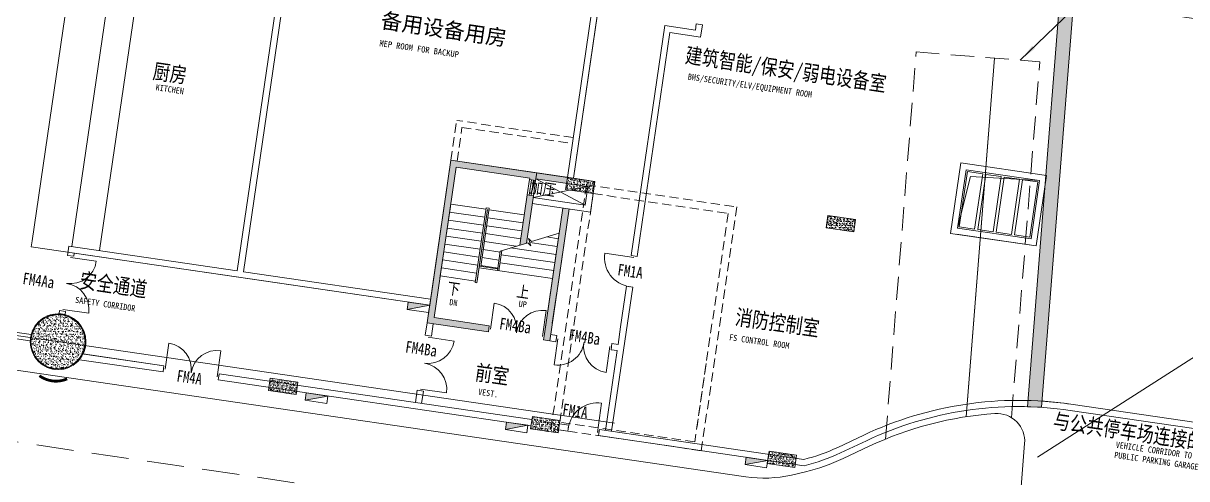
# Model space of a CAD drawing. Header units: inches. Extents: x -414268 to 632271, y -366004 to 318730.
# Drawn here: x 556549 to 594107, y 67089 to 81781 of the extents above; entities that cross this region are included whole.
import ezdxf
from ezdxf.enums import TextEntityAlignment as Align

# ---------------------------------------------------------------- set-up
doc = ezdxf.new("R2010")
doc.units = ezdxf.units.IN
doc.header["$LTSCALE"] = 1200
doc.header["$MEASUREMENT"] = 0
for name, pattern in [('DASHEDX2', [1.5, 1, -0.5]), ('HIDDEN', [0.375, 0.25, -0.125]), ('LTP-UG1$0$HIDDEN2', [0.1875, 0.125, -0.0625])]:
    doc.linetypes.add(name, pattern=pattern)
doc.layers.get('0').update_dxf_attribs({"linetype": 'CONTINUOUS', "lineweight": 0})
doc.layers.get('DEFPOINTS').update_dxf_attribs({"linetype": 'CONTINUOUS', "lineweight": 0})
for name, color, linetype, lineweight in [('0--弧型立面标', 7, 'CONTINUOUS', 0), ('0--路缘线', 1, 'CONTINUOUS', 0), ('1006$0$site vent$0$A-VENT', 7, 'CONTINUOUS', 0), ('COL-GRID-UG-1_8A_200701111', 7, 'CONTINUOUS', 0), ('COL-GRID-UG-1_8A_200701112', 7, 'CONTINUOUS', 0), ('COL-GRID-UG-1_8A_200701113', 7, 'CONTINUOUS', 0), ('COL-GRID-UG-2$0$A-ANNO-DIM', 7, 'CONTINUOUS', 0), ('COL-GRID-UG-2$0$A-CORE-PAR', 7, 'CONTINUOUS', 0), ('COL-GRID-UG-2$0$A-MTRL-HTC', 7, 'CONTINUOUS', 0), ('COL-GRID-UG-2$0$STR-COMP-0', 7, 'CONTINUOUS', 0), ('COL-GRID-UG-2$0$STR-COMP-4', 7, 'CONTINUOUS', 0), ('COLUMN', 7, 'CONTINUOUS', 0), ('DY1', 7, 'CONTINUOUS', 0), ('EN-TEXT', 7, 'CONTINUOUS', 0), ('HATCH', 7, 'CONTINUOUS', 0), ('HY消火栓', 7, 'CONTINUOUS', 0), ('LEE-KT2', 7, 'CONTINUOUS', 0), ('LEE-PUBTEXT', 7, 'CONTINUOUS', 0), ('LTP-UG1$0$A-SITE-VENT', 7, 'CONTINUOUS', 0), ('LTP-UG1$0$A-WALL-PART', 7, 'CONTINUOUS', 0), ('PUB_TEXT', 7, 'CONTINUOUS', 0), ('STAIR', 7, 'CONTINUOUS', 0), ('WALL', 7, 'CONTINUOUS', 0), ('WINDOW', 7, 'CONTINUOUS', 0), ('WINDOW_TEXT', 7, 'CONTINUOUS', 0), ('沉板边线', 7, 'CONTINUOUS', 0)]:
    doc.layers.add(name, color=color, linetype=linetype, lineweight=lineweight)
doc.styles.add('-宋体', font='', dxfattribs={"width": 0.8})
doc.styles.add('-黑体', font='simhei.ttf', dxfattribs={"width": 0.8})
doc.styles.add('SIMPLEX', font='SIMPLEX.SHX')
doc.styles.get('-宋体').set_extended_font_data('SimSun')
pattern_1 = [(50, (-65.09035, -5.26929), (0.14345204, -0.01255043), [0.015, -0.165]), (355, (-65.09035, -5.26929), (-0.02775027, 0.15043843), [0.012, -0.132]), (100.4514, (-65.0784, -5.27034), (0.11570188, 0.1378879), [0.01274804, -0.14022842]), (46.1842, (-65.09035, -5.2293), (0.2134482, -0.0331038), [0.0225, -0.2475]), (96.6356, (-65.07256, -5.23205), (0.18693254, 0.1948236), [0.01912206, -0.2103426]), (351.1842, (-65.09035, -5.2293), (0.1869324, 0.1948237), [0.018, -0.198]), (21, (-65.07035, -5.23929), (0.1193814, -0.08052378), [0.015, -0.165]), (326, (-65.07035, -5.23929), (0.04866307, 0.14503), [0.012, -0.132]), (71.4514, (-65.0604, -5.246), (0.16804453, 0.0645061), [0.01274804, -0.14022842]), (37.5, (-65.09035, -5.26929), (0.00243197, 0.06657877), [0, -0.1304, 0, -0.134, 0, -0.1325]), (7.5, (-65.09035, -5.26929), (0.05261391, 0.07888234), [0, -0.0764, 0, -0.1274, 0, -0.0505]), (327.5, (-65.13495, -5.26929), (0.106764487, -0.004510974), [0, -0.05, 0, -0.156, 0, -0.207]), (317.5, (-65.15495, -5.26929), (0.11663723, 0.020021), [0, -0.065, 0, -0.1036, 0, -0.147])]

# ---------------------------------------------------------------- blocks, each defined once
blk = doc.blocks.new('COL-GRID-UG-2$0$_8')
at = {"layer": 'COL-GRID-UG-2$0$STR-COMP-4'}
h = blk.add_hatch(dxfattribs=at)
h.set_pattern_fill('AR-CONC', color=251, scale=0.02, angle=8.3206, style=0)
h.set_pattern_definition(pattern_1)
h.paths.add_polyline_path([(0.45, -0.2), (-0.45, -0.2), (-0.45, 0.2), (0.45, 0.2)])
at = {"layer": 'COL-GRID-UG-2$0$STR-COMP-0'}
blk.add_lwpolyline([(0.45, -0.2), (-0.45, -0.2), (-0.45, 0.2), (0.45, 0.2)], close=True, dxfattribs=at)
blk = doc.blocks.new('COL-GRID-UG-2$0$COL_1_8')
at = {"layer": 'COL-GRID-UG-2$0$A-MTRL-HTC'}
h = blk.add_hatch(dxfattribs=at)
h.set_pattern_fill('STEEL', color=256, scale=0.5, style=0)
h.set_pattern_definition([(315, (21.45, -21.45), (-0.04419417, -0.04419417), []), (315, (21.45, -21.48125), (-0.04419417, -0.04419417), [])])
edge = h.paths.add_edge_path(flags=16)
edge.add_arc((0, 0), 0.875, 0, 360)
edge = h.paths.add_edge_path()
edge.add_arc((0, 0), 0.9, 0, 360)
h = blk.add_hatch(dxfattribs=at)
h.set_pattern_fill('AR-CONC', color=256, scale=0.025, style=0)
h.set_pattern_definition([(310, (21.45, -21.45), (0.17931505, 0.015688), [0.01875, -0.20625]), (5, (21.45, -21.45), (-0.0346878, -0.188048), [0.015, -0.165]), (259.5486, (21.46494, -21.4487), (0.1446273, -0.1723599), [0.015935, -0.1752855]), (313.8158, (21.45, -21.5), (0.2668103, 0.0413798), [0.028125, -0.309375]), (263.3644, (21.47223, -21.49655), (0.2336657, -0.2435295), [0.0239026, -0.2629282]), (8.8158, (21.45, -21.5), (0.2336655, -0.2435297), [0.0225, -0.2475]), (339, (21.475, -21.4875), (0.14922676, 0.1006547), [0.01875, -0.20625]), (34, (21.475, -21.4875), (0.0608288, -0.1812875), [0.015, -0.165]), (288.5486, (21.48744, -21.47911), (0.2100557, -0.0806326), [0.015935, -0.1752855]), (322.5, (21.45, -21.45), (0.00303996, -0.08322346), [0, -0.163, 0, -0.1675, 0, -0.165625]), (352.5, (21.45, -21.45), (0.06576738, -0.09860293), [0, -0.0955, 0, -0.15925, 0, -0.063125]), (32.5, (21.39425, -21.45), (0.13345561, 0.00563872), [0, -0.0625, 0, -0.195, 0, -0.25875]), (42.5, (21.36925, -21.45), (0.14579654, -0.02502625), [0, -0.08125, 0, -0.1295, 0, -0.18375])])
edge = h.paths.add_edge_path()
edge.add_arc((0, 0), 0.875, 0, 360)
at = {"layer": 'COL-GRID-UG-2$0$A-CORE-PAR'}
for radius in [0.9, 0.875]:
    blk.add_circle((0, 0), radius, dxfattribs=at)
blk = doc.blocks.new('HY')
for p, q in [((0, 0), (0.24, 0)), ((0, 0), (0.24, -0.7)), ((0, 0), (0, -0.7)), ((0.24, 0), (0.24, -0.7)), ((0, -0.7), (0.24, -0.7))]:
    blk.add_line(p, q)
blk.add_solid([(0, 0), (0.24, 0), (0.24, -0.7)])
blk = doc.blocks.new('_DBLK1')
for p, q in [((-0.47, 0), (-0.47, -0.47)), ((0.47, 0), (0.47, -0.47))]:
    blk.add_line(p, q)
for centre, start, end in [((-0.47, 0), 270, 0), ((0.47, 0), 180, 270)]:
    blk.add_arc(centre, 0.47, start, end)
at = {"layer": 'WINDOW_TEXT', "style": 'SIMPLEX', "flags": 9}
blk.add_attdef('A', text='', height=1, dxfattribs=at).set_placement((0, 1.5), align=Align.MIDDLE)
blk = doc.blocks.new('_DBLK')
blk.add_line((-0.45, 0), (-0.45, -0.95))
blk.add_arc((-0.45, 0), 0.95, 270, 0)
at = {"layer": 'WINDOW_TEXT', "style": 'SIMPLEX', "flags": 9}
blk.add_attdef('A', text='', height=1, dxfattribs=at).set_placement((0, 1.5), align=Align.MIDDLE)
blk = doc.blocks.new('_ARROW')
blk.add_solid([(0, 0), (-1, 0.1), (-1, -0.1)])
blk = doc.blocks.new('$DDT_AUDIT_GENERATED__1DE2')
at = {"layer": 'COL-GRID-UG-1_8A_200701112'}
h = blk.add_hatch(dxfattribs=at)
h.set_pattern_fill('AR-CONC', color=251, scale=0.02, angle=8.3206, style=0)
h.set_pattern_definition(pattern_1)
h.paths.add_polyline_path([(0.45, -0.2), (-0.45, -0.2), (-0.45, 0.2), (0.45, 0.2)])
at = {"layer": 'COL-GRID-UG-1_8A_200701113'}
blk.add_lwpolyline([(0.45, -0.2), (-0.45, -0.2), (-0.45, 0.2), (0.45, 0.2)], close=True, dxfattribs=at)
blk = doc.blocks.new('A$C5F722C9A')
at = {"layer": 'EN-TEXT', "insert": (140, 200), "char_height": 200, "width": 5312.73, "attachment_point": 1}
blk.add_mtext('MEP ROOM FOR BACKUP', dxfattribs=at)
at = {"layer": 'PUB_TEXT', "style": '-宋体'}
blk.add_text('备用设备用房', height=500, dxfattribs=at).set_placement((85, 594))

msp = doc.modelspace()

# ---------------------------------------------------------------- hatches: boundary and pattern name
at = {"layer": 'HATCH'}
h = msp.add_hatch(color=256, dxfattribs=at)
edge = h.paths.add_edge_path()
edge.add_line((588533.5, 63914.1), (587631.6, 52530.3))
edge.add_line((587631.6, 52530.3), (582231.3, 48246.9))
edge.add_line((582231.3, 48246.9), (507277.7, 59208.8))
edge.add_arc((508659.6, 68658.3), 9550, 182.04164, 261.67951, ccw=False)
edge.add_arc((1254366.3, 95241.6), 755730.3, 176.5958658, 182.0416388, ccw=False)
edge.add_arc((515953.5, 223648.3), 85048.2, 259.167338, 271.799684)
edge.add_line((518624.4, 138642), (593585.3, 127678.9))
edge.add_line((593585.3, 127678.9), (588969.1, 69412.1))
edge.add_line((588969.1, 69412.1), (589418.9, 69391.8))
edge.add_line((589418.9, 69391.8), (594067.2, 128063.2))
edge.add_line((594067.2, 128063.2), (518650.1, 139093.1))
edge.add_arc((515953.5, 223648.3), 84598.2, 258.82023, 271.826634, ccw=False)
edge.add_arc((1254366.3, 95241.6), 756180.3, 176.5569181, 182.0416388)
edge.add_arc((508659.6, 68658.3), 10000, 182.04164, 261.67951)
edge.add_line((507212.5, 58763.6), (582358.6, 47773.5))
edge.add_line((582358.6, 47773.5), (588064.8, 52299.5))
edge.add_line((588064.8, 52299.5), (588984.4, 63907.8))
edge.add_line((588984.4, 63907.8), (588533.5, 63914.1))
h = msp.add_hatch(color=256, dxfattribs=at)
h.paths.add_polyline_path([(573094.5, 76758.2), (573123.4, 76956.1), (570352.9, 77361.3), (570324, 77163.4)])
h.paths.add_polyline_path([(570521.9, 77134.4), (570324, 77163.4), (569669.1, 72685.5), (569867, 72656.5)])
h.paths.add_polyline_path([(574166.1, 75792.9), (573968.2, 75821.9), (573429.1, 72135.6), (573627, 72106.6)])
h.paths.add_polyline_path([(573374.9, 71765), (573572.8, 71736.1), (573627, 72106.6), (573429.1, 72135.6)])
h = msp.add_hatch(color=256, dxfattribs=at)
h.paths.add_polyline_path([(573014.9, 76214), (572817, 76242.9), (572580.2, 74623.6), (572791.7, 74687.8)])
h.paths.add_polyline_path([(573094.5, 76758.2), (572896.6, 76787.1), (572889.4, 76737.6), (573087.3, 76708.7)], flags=16)
h.paths.add_polyline_path([(572770.9, 76157.2), (574020.1, 75974.5), (574126, 76698), (572876.7, 76880.7)], flags=9)
msp.add_hatch(color=256, dxfattribs=at).paths.add_polyline_path([(574112.9, 76811.4), (573123.4, 76956.1), (573094.5, 76758.2), (574084, 76613.5)])
h = msp.add_hatch(color=256, dxfattribs=at)
h.paths.add_polyline_path([(573572.8, 71736.1), (573374.9, 71765), (573345.9, 71567.1), (573543.8, 71538.2)])
h.paths.add_polyline_path([(571593.8, 72025.5), (569812.8, 72286), (569867, 72656.5), (569669.1, 72685.5), (569634.3, 72448), (569585.9, 72117), (571564.9, 71827.6)])

# ---------------------------------------------------------------- linework, layer by layer
for p, q in [((558121.2, 74576.5), (563432.1, 110890.2)), ((559011.7, 74446.2), (564322.6, 110759.9)), ((573823.5, 74832.4), (573448.7, 74887.2)), ((571854.3, 73806.6), (571945.6, 74431)), ((571903.8, 73799.3), (571998.5, 74447.1)), ((573748.2, 74317.9), (572280.3, 74532.6)), ((573785.9, 74575.1), (572902.1, 74704.4)), ((573673, 73803.4), (571941.4, 74056.6)), ((573710.6, 74060.6), (571979, 74313.9)), ((573635.4, 73546.1), (571854.3, 73806.6)), ((573374.9, 71765), (573635.4, 73546.1))]:
    msp.add_line(p, q)
at = {"linetype": 'HIDDEN'}
for p, q in [((570352.9, 77361.3), (570541, 78647.6)), ((574301, 78097.7), (570541, 78647.6)), ((570550.8, 77332.3), (570710, 78420.7)), ((570710, 78420.7), (574272.1, 77899.8))]:
    msp.add_line(p, q, dxfattribs=at)
msp.add_lwpolyline([(588725.8, 80590.8), (590692, 82469), (595423.8, 81777)])
at = {"layer": '0--弧型立面标', "const_width": 90}
msp.add_lwpolyline([(557965.2, 70310.5, -0.2679492), (557070.9, 70412.2, -0.2679492)], format="xyb", dxfattribs=at)
at = {"layer": '0--路缘线'}
for p, q in [((579875, 67150.3), (515064.9, 76628.8)), ((583013, 67738.1), (583851.2, 68133.9)), ((588874.8, 68221.3), (588610, 64879.1)), ((581801.2, 67313), (581345, 67208.7))]:
    msp.add_line(p, q, dxfattribs=at)
at = {"layer": '0--路缘线', "linetype": 'DASHEDX2'}
msp.add_line((579542.6, 64877.6), (535981.8, 71248.4), dxfattribs=at)
at = {"layer": '0--路缘线'}
for centre, radius, start, end in [((588676.3, 57915.8), 11300, 93.85222, 115.277), ((587977.6, 68292.3), 900, 355.47017, 93.85222), ((580365.7, 73344.5), 6200, 283.38812, 295.277), ((580453.9, 71108.2), 4000, 261.6794, 282.87304)]:
    msp.add_arc(centre, radius, start, end, dxfattribs=at)
at = {"layer": '1006$0$site vent$0$A-VENT', "linetype": 'HIDDEN'}
msp.add_line((578594.3, 70802.1), (578298.2, 68777.7), dxfattribs=at)
at = {"layer": 'COLUMN'}
msp.add_line((588969.1, 69412.1), (589418.9, 69391.8), dxfattribs=at)
for points in [[(589418.9, 69391.8), (594067.2, 128063.2), (518650.1, 139093.1, -0.0568122), (499550.9, 140655.4, 0.0239362), (498666, 68302.1, 0.3621818), (507212.5, 58763.6), (582358.6, 47773.5), (588064.8, 52299.5), (588984.4, 63907.8)], [(588533.5, 63914.1), (587631.6, 52530.3), (582231.3, 48246.9), (507277.7, 59208.8, -0.3621818), (499115.7, 68318.1, -0.0237661), (499969.4, 140115.6, 0.0551749), (518624.4, 138642), (593585.3, 127678.9), (588969.1, 69412.1)]]:
    msp.add_lwpolyline(points, format="xyb", dxfattribs=at)
at = {"layer": 'DEFPOINTS'}
for points in [[(586987.4, 69088.9), (587903.8, 80655.9)], [(586987.4, 69088.9), (587710.6, 78216.8)]]:
    msp.add_lwpolyline(points, dxfattribs=at)
at = {"layer": 'DY1'}
msp.add_line((595740.4, 71908.3), (589291.5, 67783.8), dxfattribs=at)
at = {"layer": 'HATCH'}
for p, q in [((569669.1, 72685.5), (570352.9, 77361.3)), ((569669.1, 72685.5), (570352.9, 77361.3)), ((570352.9, 77361.3), (574112.9, 76811.4)), ((570352.9, 77361.3), (574310.8, 76782.4))]:
    msp.add_line(p, q, dxfattribs=at)
msp.add_lwpolyline([(574310.8, 76782.4), (578995.8, 108816.1), (562174.7, 111276.2), (562145.8, 111078.3), (556834.8, 74764.6), (556805.9, 74566.7), (569669.1, 72685.5)], dxfattribs=at)
at = {"layer": 'LEE-KT2'}
for p, q in [((586708.2, 75171.4), (587126.3, 76843.6)), ((587126.3, 76843.6), (589357.9, 76704.1))]:
    msp.add_line(p, q, dxfattribs=at)
for points in [[(586481.3, 75002.5), (589251.9, 74597.3), (589584.7, 76873), (586814.2, 77278.2)], [(586708.2, 75171.4), (589082.9, 74824.1), (589357.9, 76704.1), (586983.1, 77051.4)], [(586764.9, 75213.6), (587259.6, 75141.3), (587520.1, 76922.3), (587025.4, 76994.7)], [(587358.6, 75126.8), (587853.3, 75054.5), (588113.8, 76835.5), (587619, 76907.9)], [(587952.2, 75040), (588447, 74967.6), (588707.5, 76748.7), (588212.7, 76821)], [(588545.9, 74953.2), (589040.7, 74880.8), (589301.1, 76661.9), (588806.4, 76734.2)]]:
    msp.add_lwpolyline(points, close=True, dxfattribs=at)
msp.add_lwpolyline([(586679.2, 74973.5), (589251.9, 74597.3), (589531.3, 76507.8)], dxfattribs=at)
at = {"layer": 'LTP-UG1$0$A-SITE-VENT'}
msp.add_line((542632.6, 73708.7), (575635.1, 68882.1), dxfattribs=at)
at = {"layer": 'LTP-UG1$0$A-WALL-PART', "color": 1, "linetype": 'LTP-UG1$0$HIDDEN2', "ltscale": 5}
for p, q in [((584382.9, 68368.4), (585372.3, 80856.4)), ((585372.3, 80856.4), (589359.8, 80540.5)), ((588450.1, 69058.3), (589359.8, 80540.5))]:
    msp.add_line(p, q, dxfattribs=at)
at = {"layer": 'STAIR'}
for p, q in [((574689.8, 75918.5), (573094.5, 76758.2)), ((574776.6, 76512.2), (573007.7, 76164.5)), ((569998.7, 73557.5), (570337.4, 75872.8)), ((570348.2, 75947.1), (571486.1, 75780.6)), ((570310.6, 75689.8), (571448.5, 75523.4)), ((571140.2, 73415.8), (571493.3, 75830.1)), ((571535.6, 75773.4), (571189.7, 73408.6)), ((571196.9, 73458), (571535.6, 75773.4)), ((571592.3, 75815.6), (571317.3, 73935.6)), ((571493.3, 75830.1), (571592.3, 75815.6)), ((571535.6, 75773.4), (571535.6, 75773.4)), ((572685.3, 75342.5), (571547.4, 75508.9)), ((572722.9, 75599.7), (571585, 75766.2)), ((570235.3, 75175.3), (571373.2, 75008.8)), ((570273, 75432.5), (571410.9, 75266.1)), ((572647.7, 75085.2), (571509.8, 75251.6)), ((570197.7, 74918), (571335.6, 74751.6)), ((572610.1, 74828), (571472.2, 74994.4)), ((572932.3, 74605.1), (572862.6, 74834.7)), ((572862.6, 74834.7), (572954.8, 74737.3)), ((572954.8, 74737.3), (573849.2, 75008.8)), ((570122.5, 74403.5), (571260.3, 74237.1)), ((570160.1, 74660.7), (571298, 74494.3)), ((571941.1, 74400.3), (571396.9, 74479.8)), ((572460, 74587.1), (571434.5, 74737.1)), ((571945.6, 74431), (572840, 74702.5)), ((572840, 74702.5), (572932.3, 74605.1)), ((570084.8, 74146.2), (571222.7, 73979.8)), ((571903.5, 74143), (571359.3, 74222.6)), ((570009.6, 73631.7), (571147.5, 73465.3)), ((570047.2, 73888.9), (571185.1, 73722.5)), ((571854.3, 73806.6), (571260.6, 73893.4)), ((571861.5, 73856), (571267.9, 73942.9)), ((571865.9, 73885.7), (571321.7, 73965.3)), ((571189.7, 73408.6), (571140.2, 73415.8)), ((571196.9, 73458), (571196.9, 73458))]:
    msp.add_line(p, q, dxfattribs=at)
at = {"layer": 'WALL'}
for p, q in [((564891.5, 83591.6), (563458.8, 73795.8)), ((565089.4, 83562.7), (563656.7, 73766.9)), ((574112.9, 76811.4), (574890.7, 82129.2)), ((574310.8, 76782.4), (575088.6, 82100.3)), ((576169.3, 74287.2), (577254.6, 81708.3)), ((578244.1, 81563.5), (577254.6, 81708.3)), ((578244.1, 81563.5), (578273, 81761.4)), ((578470.9, 81732.5), (578273, 81761.4)), ((578470.9, 81732.5), (578413, 81336.7)), ((577423.6, 81481.4), (576367.2, 74258.3)), ((578413, 81336.7), (577423.6, 81481.4)), ((569585.9, 72117), (570352.9, 77361.3)), ((569812.8, 72286), (570521.9, 77134.4)), ((570352.9, 77361.3), (575003.4, 76681.1)), ((570521.9, 77134.4), (572896.6, 76787.1)), ((572889.4, 76737.6), (572896.6, 76787.1)), ((573087.3, 76708.7), (572889.4, 76737.6)), ((573087.3, 76708.7), (573123.4, 76956.1)), ((573094.5, 76758.2), (574776.6, 76512.2)), ((575003.4, 76681.1), (574858.7, 75691.6)), ((574776.6, 76512.2), (574689.8, 75918.5)), ((572580.2, 74623.6), (572817, 76242.9)), ((572791.7, 74687.8), (573014.9, 76214)), ((573014.9, 76214), (572817, 76242.9)), ((574858.7, 75691.6), (572978.7, 75966.6)), ((573007.7, 76164.5), (573014.9, 76214)), ((574689.8, 75918.5), (573007.7, 76164.5)), ((573968.2, 75821.9), (573374.9, 71765)), ((574166.1, 75792.9), (573543.8, 71538.2)), ((573602.6, 73322.4), (573968.2, 75821.9)), ((573800.5, 73293.5), (574166.1, 75792.9)), ((558022.2, 74591), (557978.8, 74294.1)), ((563458.8, 73795.8), (558022.2, 74591)), ((558176.7, 74265.2), (557978.8, 74294.1)), ((558191.2, 74364.1), (558176.7, 74265.2)), ((563429.9, 73597.9), (558191.2, 74364.1)), ((576169.3, 74287.2), (576367.2, 74258.3)), ((569698, 72883.4), (563656.7, 73766.9)), ((569669.1, 72685.5), (563429.9, 73597.9)), ((576222.5, 73268.8), (575542.3, 68618.3)), ((575832.7, 71986.1), (576024.6, 73297.7)), ((576024.6, 73297.7), (576222.5, 73268.8)), ((573627, 72106.6), (573771.6, 73095.6)), ((557703.9, 72414.1), (557718.3, 72513.1)), ((557916.2, 72484.1), (557718.3, 72513.1)), ((551968.6, 72242.3), (556773.1, 71539.6)), ((551997.6, 72440.2), (556802, 71737.5)), ((557901.7, 72385.2), (557703.9, 72414.1)), ((557901.7, 72385.2), (557916.2, 72484.1)), ((569585.9, 72117), (569528, 71721.3)), ((569585.9, 72117), (571564.9, 71827.6)), ((569812.8, 72286), (571593.8, 72025.5)), ((569783.8, 72088.1), (569725.9, 71692.3)), ((571593.8, 72025.5), (571564.9, 71827.6)), ((573345.9, 71567.1), (573374.9, 71765)), ((573374.9, 71765), (573345.9, 71567.1)), ((573374.9, 71765), (573374.9, 71765)), ((573572.8, 71736.1), (573770.7, 71707.1)), ((575832.7, 71986.1), (575749.6, 71417.7)), ((569725.9, 71692.3), (569528, 71721.3)), ((573345.9, 71567.1), (573741.7, 71509.3)), ((573543.8, 71538.2), (573741.7, 71509.3)), ((573741.7, 71509.3), (573770.7, 71707.1)), ((575522.8, 71248.8), (575551.7, 71446.7)), ((575551.7, 71446.7), (575749.6, 71417.7)), ((575551.7, 71446.7), (575749.6, 71417.7)), ((558480.9, 71113.5), (561090.5, 70731.9)), ((561090.5, 70731.9), (558517.9, 71108.1)), ((575720.7, 71219.8), (575344.4, 68647.2)), ((575522.8, 71248.8), (575720.7, 71219.8)), ((575522.8, 71248.8), (575720.7, 71219.8)), ((558360.6, 70929), (561061.5, 70534)), ((561061.5, 70534), (561090.5, 70731.9)), ((561076, 70632.9), (561090.5, 70731.9)), ((562871.5, 70471.4), (562842.6, 70273.5)), ((562857.1, 70372.4), (562871.5, 70471.4)), ((569267.6, 69940.2), (569209.7, 69544.4)), ((569465.5, 69911.3), (569267.6, 69940.2)), ((569465.5, 69911.3), (569407.6, 69515.5)), ((590369.4, 69492.7), (598717.8, 68271.7)), ((590340.5, 69294.8), (598688.9, 68073.8)), ((574157.1, 68820.9), (573860.2, 68864.3)), ((574128.1, 68623), (574157.1, 68820.9)), ((574128.1, 68623), (573831.3, 68666.4)), ((575146.5, 68676.1), (575117.6, 68478.2)), ((581754.9, 67507.5), (575117.6, 68478.2)), ((575132.1, 68577.2), (575146.5, 68676.1)), ((581745.6, 67711), (575146.5, 68676.1)), ((580579, 67679.5), (579985.4, 67766.3)), ((581380.2, 67764.5), (580783.9, 67851.7))]:
    msp.add_line(p, q, dxfattribs=at)
for points in [[(574776.6, 76512.2), (573094.5, 76758.2)], [(574805.5, 76710.1), (573123.4, 76956.1)], [(572940.7, 68796.6), (562842.6, 70273.5)], [(562871.5, 70471.4), (572969.7, 68994.5)]]:
    msp.add_lwpolyline(points, dxfattribs=at)
for points in [[(581745.6, 67711, 0.0502779), (582842.2, 68099.8), (583680.4, 68495.6, -0.1476565), (590369.4, 69492.7)], [(581754.9, 67507.5, 0.0519216), (582927.6, 67918.9), (583765.8, 68314.8, -0.1476565), (590340.5, 69294.8)]]:
    msp.add_lwpolyline(points, format="xyb", dxfattribs=at)
msp.add_arc((588676.3, 57915.8), 11700, 81.6794, 86.28331, dxfattribs=at)
msp.add_arc((588676.3, 57915.8), 11700, 81.6794, 86.28331, dxfattribs=at)
at = {"layer": 'WINDOW'}
for p, q in [((572889.4, 76737.6), (572817, 76242.9)), ((572953.7, 76728.2), (572881.3, 76233.5)), ((573018, 76718.8), (572945.6, 76224.1)), ((573087.3, 76708.7), (573014.9, 76214))]:
    msp.add_line(p, q, dxfattribs=at)
at = {"layer": '沉板边线', "linetype": 'HIDDEN'}
for p, q in [((573583.9, 68702.6), (574734.4, 76568.9)), ((573867.4, 68913.7), (574945.5, 76285.3)), ((574734.4, 76568.9), (579586.5, 75859.2)), ((574945.5, 76285.3), (579303, 75648)), ((579303, 75648), (578586.7, 70750.7)), ((579586.5, 75859.2), (578870.3, 70961.9)), ((578586.7, 70750.7), (578224.9, 68276.5)), ((578870.3, 70961.9), (578436.1, 67992.9)), ((578586.7, 70750.7), (578586.7, 70750.7)), ((578870.3, 70961.9), (578870.3, 70961.9)), ((578224.9, 68276.5), (573867.4, 68913.7)), ((578436.1, 67992.9), (573583.9, 68702.6))]:
    msp.add_line(p, q, dxfattribs=at)

# ---------------------------------------------------------------- block references
at = {"rotation": 351.6793996836047}
msp.add_blockref('A$C5F722C9A', (567897.4, 81066.2), dxfattribs=at)
at = {"xscale": -600.0000000000312, "yscale": 600.0000000000109, "zscale": 600, "rotation": 43.68881934402354}
msp.add_blockref('_ARROW', (588725.8, 80590.8), dxfattribs=at)
at = {"layer": 'COL-GRID-UG-1_8A_200701111', "xscale": 1000.000000000049, "yscale": 999.9999999999962, "zscale": 1000, "rotation": 351.6793996836047}
msp.add_blockref('$DDT_AUDIT_GENERATED__1DE2', (581039.2, 67713.3), dxfattribs=at)
at = {"layer": 'COL-GRID-UG-2$0$A-ANNO-DIM', "yscale": 999.9999999999962, "zscale": 1000}
for name, p, xscale, rotation in [('COL-GRID-UG-2$0$_8', (574529.2, 76548.3), 1000.000000000049, 351.6793996836047), ('COL-GRID-UG-2$0$_8', (582939.8, 75318.3), 1000.000000000049, 351.6793996836047), ('COL-GRID-UG-2$0$COL_1_8', (557672.6, 71509.1), -1000.000000000049, 171.6793996836047), ('COL-GRID-UG-2$0$_8', (564940.5, 70067.7), 1000.000000000049, 351.6793996836047), ('COL-GRID-UG-2$0$_8', (573400.5, 68830.4), 1000.000000000049, 351.6793996836047)]:
    msp.add_blockref(name, p, dxfattribs=dict(at, xscale=xscale, rotation=rotation))
at = {"layer": 'HY消火栓', "xscale": 1000.00000000001, "yscale": 999.9999999999962, "zscale": 1000, "rotation": 81.6793996840626}
for p in [(568941.7, 72549.3), (565651.7, 69620.1), (572114.4, 68674.9), (579852.1, 67543.4)]:
    msp.add_blockref('HY', p, dxfattribs=at)
at = {"layer": 'WINDOW'}
for name, p, xscale, yscale, zscale, rotation in [('_DBLK1', (557947.5, 73389.1), 1800.000000000005, 1800.000000000005, 1800, 81.67939968402433), ('_DBLK', (576195.9, 73778), 999.9999999999959, 999.9999999999962, 1000, 261.679399684022), ('_DBLK1', (572469.9, 71796.3), 1799.999999999952, -1800.000000000014, 1800, 351.6793996836047), ('_DBLK1', (561966.5, 70502.7), 1799.999999999977, 1800.000000000005, 1800, 171.6793800070229), ('_DBLK1', (569496.8, 70816.3), 1800.000000000014, -1800.000000000014, 1800, 261.6793996840225), ('_DBLK1', (574646.7, 71478), 1800.000000000009, -1800.000000000014, 1800, 171.6793996850224), ('_DBLK', (574637.3, 68649.6), -999.9999999999917, -999.9999999999962, 1000, 351.6793996836047)]:
    msp.add_blockref(name, p, dxfattribs=dict(at, xscale=xscale, yscale=yscale, zscale=zscale, rotation=rotation))

# ---------------------------------------------------------------- texts
at = {"layer": 'EN-TEXT', "char_height": 200, "attachment_point": 1, "rotation": 351.6794, "style": '-黑体'}
for s, insert, width in [('BMS/SECURITY/ELV/EQUIPMENT ROOM', (578018.4, 80165.2), 6983.811), ('KITCHEN', (560841.2, 79818.4), 5312.725), ('SAFETY CORRIDOR', (558243.2, 72962.6), 5312.725), ('DN', (570320.4, 72890.4), 5312.725), ('UP', (572556.9, 72837), 5312.725), ('FS CONTROL ROOM', (579354, 71756.6), 5312.725), ('VEST.', (571250.4, 69999.6), 5312.725), ('VEHICLE CORRIDOR TO\\PPUBLIC PARKING GARAGE', (591833.8, 68290.4), 6983.811)]:
    msp.add_mtext(s, dxfattribs=dict(at, insert=insert, width=width))
at = {"layer": 'LEE-PUBTEXT', "style": '-黑体', "width": 0.8}
for s, p in [('下', (570214.5, 73059.9)), ('上', (572454, 72961.7))]:
    msp.add_text(s, height=375, rotation=351.6794, dxfattribs=at).set_placement(p)
at = {"layer": 'PUB_TEXT', "style": '-黑体', "width": 0.8}
for s, height, p in [('建筑智能/保安/弱电设备室', 500, (577893.8, 80519.5)), ('厨房', 500, (560710.9, 80001.4)), ('加压', 375, (572894.3, 76317.1)), ('安全通道', 500, (558345, 73254.6)), ('消防控制室', 500, (579509.3, 72073.2)), ('前室', 500, (571110.8, 70284.5)), ('与公共停车场连接的车辆通道', 500, (589766.6, 68725.4))]:
    msp.add_text(s, height=height, rotation=351.6794, dxfattribs=at).set_placement(p)
at = {"layer": 'WINDOW_TEXT', "style": '-黑体', "width": 0.8}
for s, p in [('FM1A', (575712.9, 73654.2)), ('FM4Aa', (556510.2, 73373.6)), ('FM4Ba', (571899.2, 71916.8)), ('FM4Ba', (574131.4, 71547.7)), ('FM4Ba', (568864.6, 71168.4)), ('FM4A', (561482.1, 70232.2)), ('FM1A', (573934.6, 69148))]:
    msp.add_text(s, height=375, rotation=351.6794, dxfattribs=at).set_placement(p)

doc.saveas('drawing.dxf')
